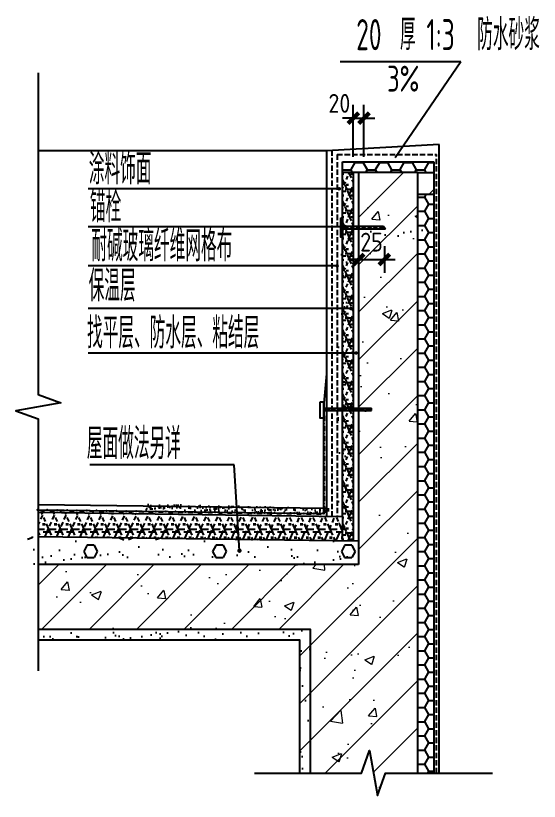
# Model space of a CAD drawing. Extents: x -518115 to 790560, y -210384 to 1628073.
# Drawn here: x 409434 to 410653, y 926620 to 928448 of the extents above; entities that cross this region are included whole.
import ezdxf

# ---------------------------------------------------------------- set-up
doc = ezdxf.new("R2010")
doc.units = 0
doc.header["$LTSCALE"] = 1000
doc.header["$MEASUREMENT"] = 0
doc.linetypes.add('DASH', pattern=[0.35, 0.25, -0.1])
for name, color, linetype in [('8', 8, 'Continuous'), ('Defpoint', 7, 'Continuous'), ('DIM_LEAD', 3, 'Continuous'), ('PUB_DIM', 3, 'Continuous'), ('PUB_TEXT', 4, 'Continuous'), ('S_WALL', 140, 'Continuous')]:
    doc.layers.add(name, color=color, linetype=linetype)
doc.layers.add('PUB_HATCH', color=8, linetype='Continuous', lineweight=9)
doc.layers.add('建筑', color=30, linetype='Continuous', lineweight=25)
doc.styles.get("Standard").update_dxf_attribs({"font": 'gbenor.shx', "bigfont": 'gbcbig.shx'})
doc.styles.add('STANDARD_T3', font='gbenor.shx', dxfattribs={"bigfont": 'gbcbig.shx'})
doc.dimstyles.new('STANDARD&&50', dxfattribs={"dimtxt": 175, "dimasz": 50, "dimexe": 125, "dimexo": 150, "dimgap": 75, "dimtad": 1, "dimdec": 0, "dimzin": 0, "dimdsep": 46, "dimtxsty": 'STANDARD_T3', "dimblk": 'ARCHTICK', "dimcen": 0.09, "dimadec": 0, "dimazin": 0, "dimtfac": 1, "dimtdec": 0, "dimtix": 1, "dimtmove": 2, "dimatfit": 3, "dimfxl": 1, "dimtolj": 1, "dimtzin": 0, "dimarcsym": 0})
pattern_1 = [(37.50000000000001, (-1261018.429089556, 154233.8331740703), (-8.00015647992025, 244.7066186646712), [0, -193.04, 0, -215.9, 0, -206.375]), (7.499999999999999, (-1261018.429089556, 154233.8331740703), (224.7616415690013, 358.4125502841771), [0, -104.14, 0, -173.99, 0, -66.675]), (327.5, (-1261174.639089555, 154233.8331740703), (395.496185120729, 0.7185923392728055), [0, -63.5, 0, -228.6, 0, -298.45]), (317.5, (-1261174.639089555, 154233.8331740703), (381.7782262361486, 111.4646616286081), [0, -31.75, 0, -149.86, 0, -171.45])]
pattern_2 = [(66.422, (-124591.2599450182, 32777.9422607068), (0.2781638844145617, 200.6387864418378), [34.4, -18.218, 90.8, -18.218, 34.4, -21.84]), (113.58, (-124643.6459450182, 32777.9422607068), (-87.28921122487712, 0.001933594007702544), [34.39999999999936, -18.21799999999968, 90.89199999999873, -18.21799999999968, 34.39999999999936, -21.83999999999968]), (0, (-124643.6459450182, 32777.9422607068), (0, 200), [52.372, -34.914]), (0, (-124600.0019450169, 32957.9422607068), (0, 200), [52.372, -34.914]), (90, (-124657.4599450175, 32809.59426070657), (-87.28799999999998, 5.344671970622383e-15), [16.696, -183.304]), (90, (-124613.8159450181, 32909.59426070657), (-87.28799999999998, 5.344671970622383e-15), [16.696, -183.304]), (90, (-124577.4599450175, 32809.59426070657), (-87.28799999999998, 5.344671970622383e-15), [16.696, -183.304]), (90, (-124533.8159450181, 32909.59426070657), (-87.28799999999998, 5.344671970622383e-15), [16.696, -183.304])]
pattern_3 = [(45, (30219.66981723718, 6400.98730682116), (-220.9708691207961, 220.9708691207961), []), (49.99999999999999, (30219.66981723718, 6400.98730682116), (896.5752282509418, -78.44016872824389), [93.75, -1031.25]), (355, (30219.66981723718, 6400.98730682116), (-173.43916701625, 940.2401671250148), [75, -825]), (100.4514, (30294.38441723713, 6394.450631821062), (723.136727142527, 861.799427576192), [79.67523750000001, -876.42764]), (46.18420000000001, (30219.66981723718, 6650.98730682116), (1334.051310782055, -206.8987679112726), [140.625, -1546.875]), (96.6356, (30330.84074848716, 6633.745673071127), (1168.328381935879, 1217.647338625552), [119.51286, -1314.64125]), (351.1842, (30219.66981723718, 6650.98730682116), (1168.327431417034, 1217.648251156656), [112.5, -1237.5]), (21, (30344.66981723718, 6588.48730682116), (746.1338151480771, -503.2736133316735), [93.75, -1031.25]), (326.0000000000001, (30344.66981723718, 6588.48730682116), (304.1441649019771, 906.4375563085663), [75, -825]), (71.4514, (30406.84760848724, 6546.547799320891), (1050.278285726862, 403.1631208874405), [79.67523750000001, -876.42764]), (37.50000000000001, (30219.66981723718, 6400.98730682116), (15.19981914661334, 416.1173172891394), [0, -815, 0, -837.5, 0, -828.125]), (7.499999999999999, (30219.66981723718, 6400.98730682116), (328.8369218026858, 493.0146398529503), [0, -477.5, 0, -796.25, 0, -315.625]), (327.5, (29940.91981723718, 6400.98730682116), (667.2780452155113, -28.1935896679747), [0, -312.5, 0, -975, 0, -1293.75]), (317.5, (29815.91981723718, 6400.98730682116), (728.9827116779828, 125.1312279153972), [0, -406.25, 0, -647.5, 0, -918.75])]
pattern_4 = [(180, (-1824637.28427957, 689111.0633192398), (-600.0000000000001, -1200), [0, -1200]), (180, (-1823935.28427957, 689273.0633192398), (-600.0000000000001, -1200), [0, -1200]), (180, (-1824325.28427957, 689285.0633192398), (-600.0000000000001, -1200), [0, -1200]), (180, (-1824751.28427957, 688931.0633192398), (-600.0000000000001, -1200), [0, -1200]), (180, (-1824253.28427957, 689345.0633192398), (-600.0000000000001, -1200), [0, -1200]), (180, (-1824871.28427957, 688175.0633192398), (-600.0000000000001, -1200), [0, -1200]), (180, (-1824505.28427957, 688271.0633192398), (-600.0000000000001, -1200), [0, -1200]), (180, (-1824697.28427957, 688421.0633192398), (-600.0000000000001, -1200), [0, -1200]), (180, (-1823719.28427957, 688445.0633192398), (-600.0000000000001, -1200), [0, -1200]), (180, (-1824307.28427957, 688499.0633192398), (-600.0000000000001, -1200), [0, -1200]), (180, (-1824079.28427957, 688805.0633192398), (-600.0000000000001, -1200), [0, -1200]), (180, (-1824091.28427957, 689255.0633192398), (-600.0000000000001, -1200), [0, -1200]), (180, (-1824541.28427957, 689303.0633192398), (-600.0000000000001, -1200), [0, -1200]), (180, (-1824871.28427957, 688775.0633192398), (-600.0000000000001, -1200), [0, -1200]), (180, (-1823749.28427957, 688961.0633192398), (-600.0000000000001, -1200), [0, -1200]), (180, (-1823851.28427957, 688757.0633192398), (-600.0000000000001, -1200), [0, -1200]), (180, (-1824319.28427957, 688841.0633192398), (-600.0000000000001, -1200), [0, -1200]), (180, (-1824151.28427957, 689015.0633192398), (-600.0000000000001, -1200), [0, -1200]), (180, (-1824055.28427957, 688619.0633192398), (-600.0000000000001, -1200), [0, -1200]), (180, (-1824205.28427957, 688169.0633192398), (-600.0000000000001, -1200), [0, -1200]), (180, (-1823797.28427957, 689213.0633192398), (-600.0000000000001, -1200), [0, -1200]), (180, (-1824457.28427957, 688415.0633192398), (-600.0000000000001, -1200), [0, -1200]), (180, (-1823899.28427957, 688397.0633192398), (-600.0000000000001, -1200), [0, -1200]), (180, (-1823803.28427957, 688241.0633192398), (-600.0000000000001, -1200), [0, -1200]), (310.601294, (-1824797.569995571, 688550.7776072398), (2999.999966861969, -3600.000015739534), [52.683108, -22074.22200000001]), (198.4349488, (-1824711.85571157, 688527.9204632398), (-2999.99998893614, -1199.999991146444), [54.21048, -7535.2558]), (270, (-1824711.85571157, 688579.3490312397), (-600.0000000000002, -1200), [51.428568, -2348.5713]), (341.565051, (-1824763.28427957, 688596.4918952398), (3000.000015105215, -1199.999910544823), [54.21047999999922, -7535.2557999999]), (233.1301023, (-1824763.28427957, 688596.4918952398), (-600.0000011342404, -1199.99999943288), [57.14286, -5942.856999999999]), (315, (-1824808.99856757, 689207.9203592399), (600.0000725322861, -1199.999918790403), [48.48732, -3345.6252]), (225, (-1824740.42713557, 689207.9203592399), (-599.9999961647542, -1199.999995157935), [48.48732000000001, -3345.625200000001]), (315, (-1824774.712851571, 689242.2061592396), (600.0000725322861, -1199.999918790403), [48.48732, -3345.6252]), (225, (-1824774.712851571, 689242.2061592396), (-599.9999961647542, -1199.999995157935), [48.48732000000001, -3345.625200000001]), (296.565051, (-1824231.85575957, 688402.2061712397), (0.0001043859731711557, -2399.999934707041), [63.88765199999999, -1277.753]), (0, (-1824203.284359571, 688345.0633232398), (599.9999999999998, -1200), [68.57143199999999, -1131.4285]), (243.4349488, (-1824106.14147957, 688402.2061712397), (-5.432291000068484e-06, -2399.999988372672), [63.88765199999921, -1277.752999999977]), (296.565051, (-1824134.71287957, 688459.3490312397), (0.0001043859731711557, -2399.999934707041), [63.88765199999999, -1277.753]), (180, (-1824134.71287957, 688459.3490312397), (-600.0000000000001, -1200), [68.57143199999999, -1131.4285]), (243.4349488, (-1824203.284359571, 688459.3490312397), (-5.432291000068484e-06, -2399.999988372672), [63.88765199999921, -1277.752999999977]), (287.102728, (-1824683.284275571, 688807.9203992393), (1799.999931184908, -6000.000009680288), [77.722692, -32565.805]), (323.972626, (-1824660.427131571, 688733.6347472398), (11399.99985547618, -8399.999990492668), [77.722692, -16244.04]), (0, (-1824597.56999157, 688687.9204592397), (599.9999999999998, -1200), [74.285712, -1125.7142]), (216.0273733, (-1824460.427139571, 688733.6347472398), (-11399.99991575318, -8399.999909444388), [77.722692, -16244.04]), (251.5650511, (-1824437.569995571, 688802.2061192393), (-1800.000009240658, -5999.999989669579), [72.28063199999855, -7517.1855999999]), (287.102728, (-1824460.427139571, 688876.4918792397), (1799.999931184908, -6000.000009680288), [77.722692, -32565.805]), (323.972626, (-1824523.28427957, 688922.2061192393), (11399.99985547618, -8399.999990492668), [77.722692, -16244.04]), (180, (-1824523.28427957, 688922.2061192393), (-600.0000000000001, -1200), [74.285712, -1125.7142]), (216.0273733, (-1824597.56999157, 688922.2061192393), (-11399.99991575318, -8399.999909444388), [77.722692, -16244.04]), (251.5650511, (-1824660.427131571, 688876.4918792397), (-1800.000009240658, -5999.999989669579), [72.28063199999855, -7517.1855999999]), (330.255118, (-1824694.71284757, 688247.9204672398), (1800.000004260272, -1199.999985130039), [46.07004000000001, -9628.639200000001]), (270, (-1824654.712851571, 688270.7775992397), (-600.0000000000002, -1200), [45.714288, -2354.2855]), (209.7448813000001, (-1824654.712851571, 688270.7775992397), (-1800.000001060037, -1199.999994395642), [46.07003999999922, -9628.639199999814]), (296.565051, (-1824414.712851571, 689099.3490392398), (0.0001043859731711557, -2399.999934707041), [63.88765199999999, -1277.753]), (348.6900670000001, (-1824386.141427571, 689042.2061192393), (5400.000004006199, -1199.999969888218), [58.274508, -12179.371]), (221.1859251, (-1824283.28427957, 689070.7775192391), (-14999.99990911732, -13199.99988457683), [60.74368799999999, -25451.604]), (270, (-1824283.28427957, 689127.9204392396), (-600.0000000000002, -1200), [57.14286, -2342.857]), (318.8140740000001, (-1824328.99856757, 689167.9203992393), (14999.99973338043, -13200.0000840726), [60.74368799999999, -25451.604]), (196.6992442, (-1824328.99856757, 689167.9203992393), (-19799.99985103278, -5999.999937156128), [59.6589, -24997.075]), (240.9453959, (-1824386.141427571, 689150.7775592394), (-599.9999984077514, -1199.999989385409), [58.83217200000001, -24650.679]), (289.983106, (-1823911.85571957, 688596.4918952398), (3000.00001129986, -8399.999977770041), [66.884004, -28024.395]), (335.556045, (-1823888.99859957, 688533.6347432397), (7800.000029732115, -3599.999925205932), [69.04597199999999, -28930.263]), (204.4439547, (-1823763.28431957, 688533.6347432397), (-7800.000003890955, -3599.999982684801), [69.04597199999999, -28930.263]), (250.0168934, (-1823740.42719957, 688596.4918952398), (-3000.000009044287, -8399.999979161448), [66.884004, -28024.395]), (289.983106, (-1823763.28431957, 688659.3490352398), (3000.00001129986, -8399.999977770041), [66.884004, -28024.395]), (340.016893, (-1823826.141519571, 688682.2061792398), (3000.000001763259, -1199.999945333349), [66.884004, -13978.755]), (199.9831065, (-1823826.141519571, 688682.2061792398), (-2999.999983528817, -1199.999998096055), [66.88400399999855, -13978.7549999998]), (250.0168934, (-1823888.99859957, 688659.3490352398), (-3000.000009044287, -8399.999979161448), [66.884004, -28024.395]), (302.005383, (-1824357.56999157, 688705.0633232398), (600.0000805229398, -1199.999938741573), [53.908464, -11266.868]), (198.4349488, (-1824277.56999957, 688676.4918872397), (-2999.99998893614, -1199.999991146444), [54.21048, -7535.2558]), (270, (-1824277.56999957, 688727.9204672398), (-600.0000000000002, -1200), [51.428568, -2348.5713]), (341.565051, (-1824328.99856757, 688745.0633192398), (3000.000015105215, -1199.999910544823), [54.21047999999922, -7535.2557999999]), (234.4623222, (-1824328.99856757, 688745.0633192398), (-4199.999993914519, -5999.999991012131), [49.15614000000001, -20596.423]), (296.565051, (-1824008.99859957, 688996.4918792397), (0.0001043859731711557, -2399.999934707041), [63.88765199999999, -1277.753]), (0, (-1823980.42719957, 688939.3489592392), (599.9999999999998, -1200), [62.85714, -1137.1428]), (239.0362434, (-1823883.28431957, 688996.4918792397), (-600.0000019530631, -1199.999994175555), [66.639456, -13927.644]), (300.963756, (-1823917.56999957, 689053.6346792392), (600.0000819959287, -1199.9999448932), [66.63945599999998, -13927.64399999999]), (180, (-1823917.56999957, 689053.6346792392), (-600.0000000000001, -1200), [62.85714, -1137.1428]), (243.4349488, (-1823980.42719957, 689053.6346792392), (-5.432291000068484e-06, -2399.999988372672), [63.88765199999921, -1277.752999999977])]
pattern_5 = [(246.422, (-1824316.03427957, 688732.5633192398), (-0.3477048555182329, -250.7984830522973), [42.9999999999992, -22.7724999999996, 113.4999999999984, -22.7724999999996, 42.9999999999992, -27.2999999999996]), (293.58, (-1824250.55177957, 688732.5633192398), (109.1115140310964, -0.002416992509641542), [43, -22.7725, 113.615, -22.7725, 43, -27.3]), (180, (-1824250.55177957, 688732.5633192398), (-3.061616997868383e-14, -250), [65.465, -43.6425]), (180, (-1824305.10677957, 688507.5633192398), (-3.061616997868383e-14, -250), [65.465, -43.6425]), (270, (-1824233.28427957, 688692.9983192394), (109.11, -2.004318183824515e-14), [20.87, -229.1300000000001]), (270, (-1824287.83927957, 688567.9983192394), (109.11, -2.004318183824515e-14), [20.87, -229.1300000000001]), (270, (-1824333.28427957, 688692.9983192394), (109.11, -2.004318183824515e-14), [20.87, -229.1300000000001]), (270, (-1824387.83927957, 688567.9983192394), (109.11, -2.004318183824515e-14), [20.87, -229.1300000000001])]
pattern_6 = [(37.50000000000001, (-1829095.318917856, 646326.7066534469), (-1.889800743288245, 57.80471307039476), [0, -45.60000000000001, 0, -51, 0, -48.75]), (7.499999999999999, (-1829095.318917856, 646326.7066534469), (53.09330115803181, 84.66438195689221), [0, -24.6, 0, -41.1, 0, -15.75]), (327.5, (-1829132.218917854, 646326.7066534469), (93.42425585254486, 0.1697716061089349), [0, -15, 0, -54, 0, -70.5]), (317.5, (-1829132.218917854, 646326.7066534469), (90.1837981371688, 26.33026694802748), [0, -7.5, 0, -35.4, 0, -40.50000000000001])]
pattern_7 = [(0, (-123894.4599450175, 33418.9422607068), (114.3, 65.99112), [76.19999999999999, -152.4]), (120, (-123894.4599450175, 33418.9422607068), (-114.2999863441873, 65.99114365256138), [76.19999999999868, -152.3999999999974]), (59.99999999999999, (-123894.4599450175, 33418.9422607068), (1.36558126726527e-05, 131.9822636525613), [-152.4, 76.19999999999999])]
pattern_8 = [(0, (-123894.4599450175, 32767.9422607068), (114.3, 65.99112), [76.19999999999999, -152.4]), (120, (-123894.4599450175, 32767.9422607068), (-114.2999863441873, 65.99114365256138), [76.19999999999865, -152.3999999999973]), (59.99999999999999, (-123894.4599450175, 32767.9422607068), (1.36558126726527e-05, 131.9822636525613), [-152.4, 76.19999999999999])]
pattern_9 = [(45, (30219.66981723718, 6400.98730682116), (-220.9708691207961, 220.9708691207961), []), (49.99999999999999, (30219.66981723718, 6400.98730682116), (896.5752282509418, -78.44016872824389), [93.75, -1031.25]), (355, (30219.66981723718, 6400.98730682116), (-173.43916701625, 940.2401671250148), [75, -825]), (100.4514, (30294.38441723713, 6394.450631821295), (723.136727142527, 861.799427576192), [79.67523750000001, -876.42764]), (46.18420000000001, (30219.66981723718, 6650.98730682116), (1334.051310782055, -206.8987679112726), [140.625, -1546.875]), (96.6356, (30330.84074848716, 6633.745673071127), (1168.328381935879, 1217.647338625552), [119.51286, -1314.64125]), (351.1842, (30219.66981723718, 6650.98730682116), (1168.327431417034, 1217.648251156656), [112.5, -1237.5]), (21, (30344.66981723718, 6588.48730682116), (746.1338151480771, -503.2736133316735), [93.75, -1031.25]), (326.0000000000001, (30344.66981723718, 6588.48730682116), (304.1441649019771, 906.4375563085663), [75, -825]), (71.4514, (30406.84760848724, 6546.547799321357), (1050.278285726862, 403.1631208874405), [79.67523750000001, -876.42764]), (37.50000000000001, (30219.66981723718, 6400.98730682116), (15.19981914661334, 416.1173172891394), [0, -815, 0, -837.5, 0, -828.125]), (7.499999999999999, (30219.66981723718, 6400.98730682116), (328.8369218026858, 493.0146398529503), [0, -477.5, 0, -796.25, 0, -315.625]), (327.5, (29940.91981723718, 6400.98730682116), (667.2780452155113, -28.1935896679747), [0, -312.5, 0, -975, 0, -1293.75]), (317.5, (29815.91981723718, 6400.98730682116), (728.9827116779828, 125.1312279153972), [0, -406.25, 0, -647.5, 0, -918.75])]

# ---------------------------------------------------------------- blocks, each defined once
blk = doc.blocks.new('$LinePat$防水层1')
at = {"color": 0}
blk.add_solid([(150, 0), (450, 0), (150, -100), (450, -100)], dxfattribs=at)
at = {"layer": 'Defpoint'}
for p in [(0, 0), (600, 0)]:
    blk.add_point(p, dxfattribs=at)
blk = doc.blocks.new('_ArchTick')
at = {"color": 0, "linetype": 'ByBlock', "const_width": 0.4}
blk.add_lwpolyline([(-0.5, -0.5), (0.5, 0.5)], dxfattribs=at)
blk = doc.blocks.new('*D249')
at = {"layer": 'Defpoints', "color": 0, "transparency": 16777216}
for p in [(980154.8974481169, 1047513.433509041), (980054.8974481188, 1047003.822705235), (980154.8974481169, 1047003.822705235)]:
    blk.add_point(p, dxfattribs=at)
at = {"layer": 'PUB_DIM', "color": 0, "lineweight": -2, "transparency": 16777216}
for p, q in [((980054.8974481188, 1047153.822705235), (980054.8974481188, 1047638.433509041)), ((980154.8974481169, 1047153.822705235), (980154.8974481169, 1047638.433509041)), ((980054.8974481188, 1047513.433509041), (979954.8974481188, 1047513.433509041)), ((980054.8974481188, 1047513.433509041), (980154.8974481169, 1047513.433509041)), ((980154.8974481169, 1047513.433509041), (980254.8974481169, 1047513.433509041))]:
    blk.add_line(p, q, dxfattribs=at)
at = {"layer": 'PUB_DIM', "color": 0, "lineweight": -2, "transparency": 16777216, "xscale": 100, "yscale": 100, "zscale": 100}
blk.add_blockref('_ArchTick', (980054.8974481188, 1047513.433509041), dxfattribs=at)
at = {"layer": 'PUB_DIM', "color": 0, "lineweight": -2, "transparency": 16777216, "xscale": 100, "yscale": 100, "zscale": 100, "rotation": 180}
blk.add_blockref('_ArchTick', (980154.8974481169, 1047513.433509041), dxfattribs=at)
at = {"layer": 'PUB_DIM', "color": 0, "transparency": 16777216, "insert": (979925.5641147848, 1047650.933509041), "char_height": 175, "attachment_point": 5, "style": 'STANDARD_T3'}
blk.add_mtext('\\A1;20', dxfattribs=at)
blk = doc.blocks.new('*D250')
at = {"layer": 'Defpoints', "color": 0, "transparency": 16777216}
for p in [(980104.8974481169, 1046471.942340969), (980344.8974481169, 1046471.942340969), (980344.8974481169, 1046196.942260707)]:
    blk.add_point(p, dxfattribs=at)
at = {"layer": 'PUB_DIM', "color": 0, "lineweight": -2, "transparency": 16777216}
for p, q in [((980104.8974481169, 1046321.942340969), (980104.8974481169, 1046071.942260707)), ((980344.8974481169, 1046321.942340969), (980344.8974481169, 1046071.942260707)), ((980104.8974481169, 1046196.942260707), (980004.8974481169, 1046196.942260707)), ((980104.8974481169, 1046196.942260707), (980344.8974481169, 1046196.942260707)), ((980344.8974481169, 1046196.942260707), (980444.8974481169, 1046196.942260707))]:
    blk.add_line(p, q, dxfattribs=at)
at = {"layer": 'PUB_DIM', "color": 0, "lineweight": -2, "transparency": 16777216, "xscale": 100, "yscale": 100, "zscale": 100}
blk.add_blockref('_ArchTick', (980104.8974481169, 1046196.942260707), dxfattribs=at)
at = {"layer": 'PUB_DIM', "color": 0, "lineweight": -2, "transparency": 16777216, "xscale": 100, "yscale": 100, "zscale": 100, "rotation": 180}
blk.add_blockref('_ArchTick', (980344.8974481169, 1046196.942260707), dxfattribs=at)
at = {"layer": 'PUB_DIM', "color": 0, "transparency": 16777216, "insert": (980224.8974481169, 1046359.442260707), "char_height": 175, "attachment_point": 5, "style": 'STANDARD_T3'}
blk.add_mtext('\\A1;25', dxfattribs=at)
blk = doc.blocks.new('*D251')
at = {"layer": 'Defpoints', "color": 0, "transparency": 16777216}
for p in [(980154.8974481169, 1047513.433509042), (980054.8974481188, 1047003.822705235), (980154.8974481169, 1047003.822705235)]:
    blk.add_point(p, dxfattribs=at)
at = {"layer": 'PUB_DIM', "color": 0, "lineweight": -2, "transparency": 16777216}
for p, q in [((980054.8974481188, 1047153.822705235), (980054.8974481188, 1047638.433509042)), ((980154.8974481169, 1047153.822705235), (980154.8974481169, 1047638.433509042)), ((980054.8974481188, 1047513.433509042), (979954.8974481188, 1047513.433509042)), ((980054.8974481188, 1047513.433509042), (980154.8974481169, 1047513.433509042)), ((980154.8974481169, 1047513.433509042), (980254.8974481169, 1047513.433509042))]:
    blk.add_line(p, q, dxfattribs=at)
at = {"layer": 'PUB_DIM', "color": 0, "lineweight": -2, "transparency": 16777216, "xscale": 100, "yscale": 100, "zscale": 100}
blk.add_blockref('_ArchTick', (980054.8974481188, 1047513.433509042), dxfattribs=at)
at = {"layer": 'PUB_DIM', "color": 0, "lineweight": -2, "transparency": 16777216, "xscale": 100, "yscale": 100, "zscale": 100, "rotation": 180}
blk.add_blockref('_ArchTick', (980154.8974481169, 1047513.433509042), dxfattribs=at)
at = {"layer": 'PUB_DIM', "color": 0, "transparency": 16777216, "insert": (979925.5641147848, 1047650.933509042), "char_height": 175, "attachment_point": 5, "style": 'STANDARD_T3'}
blk.add_mtext('\\A1;20', dxfattribs=at)
blk = doc.blocks.new('*D252')
at = {"layer": 'Defpoints', "color": 0, "transparency": 16777216}
for p in [(980104.8974481169, 1046471.942340969), (980344.8974481169, 1046471.942340969), (980344.8974481169, 1046196.942260707)]:
    blk.add_point(p, dxfattribs=at)
at = {"layer": 'PUB_DIM', "color": 0, "lineweight": -2, "transparency": 16777216}
for p, q in [((980104.8974481169, 1046321.942340969), (980104.8974481169, 1046071.942260707)), ((980344.8974481169, 1046321.942340969), (980344.8974481169, 1046071.942260707)), ((980104.8974481169, 1046196.942260707), (980004.8974481169, 1046196.942260707)), ((980104.8974481169, 1046196.942260707), (980344.8974481169, 1046196.942260707)), ((980344.8974481169, 1046196.942260707), (980444.8974481169, 1046196.942260707))]:
    blk.add_line(p, q, dxfattribs=at)
at = {"layer": 'PUB_DIM', "color": 0, "lineweight": -2, "transparency": 16777216, "xscale": 100, "yscale": 100, "zscale": 100}
blk.add_blockref('_ArchTick', (980104.8974481169, 1046196.942260707), dxfattribs=at)
at = {"layer": 'PUB_DIM', "color": 0, "lineweight": -2, "transparency": 16777216, "xscale": 100, "yscale": 100, "zscale": 100, "rotation": 180}
blk.add_blockref('_ArchTick', (980344.8974481169, 1046196.942260707), dxfattribs=at)
at = {"layer": 'PUB_DIM', "color": 0, "transparency": 16777216, "insert": (980224.8974481169, 1046359.442260707), "char_height": 175, "attachment_point": 5, "style": 'STANDARD_T3'}
blk.add_mtext('\\A1;25', dxfattribs=at)
blk = doc.blocks.new('A$C0BAC42BC')
h = blk.add_hatch()
h.set_pattern_fill('HONEY', color=256, scale=48, style=0)
h.set_pattern_definition(pattern_7)
h.paths.add_polyline_path([(422.8974481169134, 4047.766275544534), (422.8974481169134, 3947.766275544534), (1272.897448118776, 3947.766275544534), (1272.897448118776, 4047.766275544534)])
h = blk.add_hatch()
h.set_pattern_fill('HONEY', color=256, scale=48, style=0)
h.set_pattern_definition(pattern_7)
h.paths.add_polyline_path([(422.8974481169134, 4047.766275544767), (422.8974481169134, 3947.766275544767), (1272.897448118776, 3947.766275544767), (1272.897448118776, 4047.766275544767)])
h = blk.add_hatch()
h.set_pattern_fill('隔热材料03', color=256, scale=400)
h.set_pattern_definition(pattern_2)
h.paths.add_polyline_path([(427.0811106357723, 519.3907643387793), (522.8974481169134, 519.3907643387793), (522.8974481187761, 3943.822705235216), (422.8974481169134, 3947.766275544534)])
h = blk.add_hatch()
h.set_pattern_fill('隔热材料03', color=256, scale=400)
h.set_pattern_definition(pattern_2)
h.paths.add_polyline_path([(427.0811106357723, 519.3907643390121), (522.8974481169134, 519.3907643390121), (522.8974481187761, 3943.822705235449), (422.8974481169134, 3947.766275544767)])
h = blk.add_hatch()
h.set_pattern_fill('HONEY', color=256, scale=48, style=0)
h.set_pattern_definition(pattern_8)
h.paths.add_polyline_path([(1272.897448118776, 3741.619568794616), (1122.897448116913, 3741.619568794616), (1122.897448116913, -1643.88592312031), (1272.897448116913, -1643.88592312031)])
h = blk.add_hatch()
h.set_pattern_fill('HONEY', color=256, scale=48, style=0)
h.set_pattern_definition(pattern_8)
h.paths.add_polyline_path([(1272.897448118776, 3741.619568794849), (1122.897448116913, 3741.619568794849), (1122.897448116913, -1643.885923120077), (1272.897448116913, -1643.885923120077)])
h = blk.add_hatch()
h.set_pattern_fill('ANSI32', color=256, scale=8, angle=-1.272221872585407e-14, style=0)
h.set_pattern_definition([(44.99999999999999, (-757400.8929159511, -466420.082004293), (-26.94076836320746, 26.94076836320747), []), (44.99999999999999, (-757382.9323959518, -466420.082004293), (-26.94076836320746, 26.94076836320747), [])])
h.paths.add_polyline_path([(823.3974481169134, 3422.442175086471), (803.1058916468173, 3446.442175086471), (422.8974481169134, 3446.442175086471), (422.8974481169134, 3422.442175086471)])
h.paths.add_polyline_path([(407.1058916468173, 3345.442175086471), (422.8974481169134, 3345.442175086471), (422.8974481169134, 3525.442175086471), (407.1058916468173, 3525.442175086471)])
h = blk.add_hatch()
h.set_pattern_fill('ANSI32', color=256, scale=8, angle=-1.272221872585407e-14, style=0)
h.set_pattern_definition([(44.99999999999999, (-757400.8929159511, -466420.0820042928), (-26.94076836320746, 26.94076836320747), []), (44.99999999999999, (-757382.9323959518, -466420.0820042928), (-26.94076836320746, 26.94076836320747), [])])
h.paths.add_polyline_path([(823.3974481169134, 3422.442175086704), (803.1058916468173, 3446.442175086704), (422.8974481169134, 3446.442175086704), (422.8974481169134, 3422.442175086704)])
h.paths.add_polyline_path([(407.1058916468173, 3345.442175086704), (422.8974481169134, 3345.442175086704), (422.8974481169134, 3525.442175086704), (407.1058916468173, 3525.442175086704)])
h = blk.add_hatch()
h.set_pattern_fill('ANSI32', color=256, scale=8, angle=-1.272221872585407e-14, style=0)
h.set_pattern_definition([(44.99999999999999, (-757575.8929159511, -468112.0930067227), (-26.94076836320746, 26.94076836320747), []), (44.99999999999999, (-757557.93239595, -468112.0930067227), (-26.94076836320746, 26.94076836320747), [])])
h.paths.add_polyline_path([(694.0231603067368, 1730.43117265671), (694.0231603067368, 1754.43117265671), (247.8974481187761, 1754.43117265671), (247.8974481187761, 1730.43117265671)])
h = blk.add_hatch()
h.set_pattern_fill('ANSI32', color=256, scale=8, angle=-1.272221872585407e-14, style=0)
h.set_pattern_definition([(44.99999999999999, (-757575.8929159511, -468112.0930067225), (-26.94076836320746, 26.94076836320747), []), (44.99999999999999, (-757557.93239595, -468112.0930067225), (-26.94076836320746, 26.94076836320747), [])])
h.paths.add_polyline_path([(694.0231603067368, 1730.431172656943), (694.0231603067368, 1754.431172656943), (247.8974481187761, 1754.431172656943), (247.8974481187761, 1730.431172656943)])
at = {"layer": '8'}
h = blk.add_hatch(dxfattribs=at)
h.set_pattern_fill('AR-SAND', color=256, scale=100, style=0)
h.set_pattern_definition(pattern_1)
h.paths.add_polyline_path([(-2460.34313367866, 396.7662755445344), (-2460.34313367866, 296.7662755445344), (472.8974481187761, 296.7662755445344), (472.8974481187761, 3296.766275544534), (1072.897448116913, 3296.766275544534), (1072.897448116913, 3292.822705235216), (1172.897448116913, 3292.822705235216), (1172.897448116913, 3428.939621763187), (372.8974481169134, 3402.953457509982), (372.8974481187761, 396.7662755445344)])
h = blk.add_hatch(dxfattribs=at)
h.set_pattern_fill('AR-SAND', color=256, scale=100, style=0)
h.set_pattern_definition(pattern_1)
h.paths.add_polyline_path([(-2460.34313367866, 396.7662755447673), (-2460.34313367866, 296.7662755447673), (472.8974481187761, 296.7662755447673), (472.8974481187761, 3296.766275544767), (1072.897448116913, 3296.766275544767), (1072.897448116913, 3292.822705235449), (1172.897448116913, 3292.822705235449), (1172.897448116913, 3428.93962176342), (372.8974481169134, 3402.953457510215), (372.8974481187761, 396.7662755447673)])
h = blk.add_hatch(dxfattribs=at)
h.set_pattern_fill('粉刷', color=256, scale=15, style=0)
h.set_pattern_definition(pattern_6)
h.paths.add_polyline_path([(-1413.581114016473, 859.796603149618), (-1413.581114018336, 809.784700883436), (322.8974481169134, 771.8933496064274), (322.8974481169134, 821.9052518735407)])
h = blk.add_hatch(dxfattribs=at)
h.set_pattern_fill('粉刷', color=256, scale=15, style=0)
h.set_pattern_definition(pattern_6)
h.paths.add_polyline_path([(-1413.581114016473, 859.7966031498509), (-1413.581114018336, 809.7847008836688), (322.8974481169134, 771.8933496066602), (322.8974481169134, 821.9052518737735)])
h = blk.add_hatch(dxfattribs=at)
h.set_pattern_fill('隔热材料03', color=256, scale=500, angle=180, style=0)
h.set_pattern_definition(pattern_5)
h.paths.add_polyline_path([(422.8974481187761, 521.4072918704478), (422.8974481169134, 746.4608520678012), (-2410.343133680522, 784.1142561611487), (-2410.343133680522, 559.060695962864)])
h = blk.add_hatch(dxfattribs=at)
h.set_pattern_fill('隔热材料03', color=256, scale=500, angle=180, style=0)
h.set_pattern_definition(pattern_5)
h.paths.add_polyline_path([(422.8974481187761, 521.4072918706806), (422.8974481169134, 746.460852068034), (-2410.343133680522, 784.1142561613815), (-2410.343133680522, 559.0606959630968)])
h = blk.add_hatch(dxfattribs=at)
h.set_pattern_fill('加气混凝土', color=256, scale=100, angle=180, style=0)
h.set_pattern_definition(pattern_4)
h.paths.add_polyline_path([(572.8974481169134, 296.7662755445344), (572.8974481169134, 520.7427982798545), (-2510.343133680522, 559.7251895534573), (-2510.343133680522, 296.7662755445344)])
h = blk.add_hatch(dxfattribs=at)
h.set_pattern_fill('加气混凝土', color=256, scale=100, angle=180, style=0)
h.set_pattern_definition(pattern_4)
h.paths.add_polyline_path([(572.8974481169134, 296.7662755447673), (572.8974481169134, 520.7427982800873), (-2510.343133680522, 559.7251895536901), (-2510.343133680522, 296.7662755447673)])
h = blk.add_hatch(dxfattribs=at)
h.set_pattern_fill('AR-SAND', color=256, scale=100, style=0)
h.set_pattern_definition([(37.50000000000001, (-2953920.173834994, -138829.8259598837), (-8.00015647992025, 244.7066186646712), [0, -193.04, 0, -215.9, 0, -206.375]), (7.499999999999999, (-2953920.173834994, -138829.8259598837), (224.7616415690013, 358.4125502841771), [0, -104.14, 0, -173.99, 0, -66.675]), (327.5, (-2954076.383834995, -138829.8259598837), (395.496185120729, 0.7185923392728055), [0, -63.5, 0, -228.6, 0, -298.45]), (317.5, (-2954076.383834995, -138829.8259598837), (381.7782262361486, 111.4646616286081), [0, -31.75, 0, -149.86, 0, -171.45])])
h.paths.add_polyline_path([(22.89744811691344, -1643.88592312031), (122.8974481169134, -1643.88592312031), (122.8974481169134, -303.2337244554656), (-2410.34313367866, -303.2337244554656), (-2410.34313367866, -403.2337244554656), (22.89744811691344, -403.2337244554656)])
h = blk.add_hatch(dxfattribs=at)
h.set_pattern_fill('AR-SAND', color=256, scale=100, style=0)
h.set_pattern_definition([(37.50000000000001, (-2953920.173834994, -138829.8259598835), (-8.00015647992025, 244.7066186646712), [0, -193.04, 0, -215.9, 0, -206.375]), (7.499999999999999, (-2953920.173834994, -138829.8259598835), (224.7616415690013, 358.4125502841771), [0, -104.14, 0, -173.99, 0, -66.675]), (327.5, (-2954076.383834995, -138829.8259598835), (395.496185120729, 0.7185923392728055), [0, -63.5, 0, -228.6, 0, -298.45]), (317.5, (-2954076.383834995, -138829.8259598835), (381.7782262361486, 111.4646616286081), [0, -31.75, 0, -149.86, 0, -171.45])])
h.paths.add_polyline_path([(22.89744811691344, -1643.885923120077), (122.8974481169134, -1643.885923120077), (122.8974481169134, -303.2337244552327), (-2410.34313367866, -303.2337244552327), (-2410.34313367866, -403.2337244552327), (22.89744811691344, -403.2337244552327)])
at = {"layer": 'PUB_HATCH'}
h = blk.add_hatch(dxfattribs=at)
h.set_pattern_fill('钢筋混凝土', color=256, scale=125, style=0)
h.set_pattern_definition(pattern_3)
h.paths.add_polyline_path([(572.8974481169134, 3947.766275544534), (572.8974481169134, 296.7662755445344), (-2410.343133680522, 296.7662755445344), (-2410.343133680522, -303.2337244554656), (22.89744811691344, -303.2337244554656), (22.89744811691344, -1643.88592312031), (570.855981759727, -1643.88592312031), (666.3981682546437, -1381.38592312031), (758.9698331262916, -1906.38592312031), (852.105981759727, -1643.88592312031), (1122.897448116913, -1643.88592312031), (1122.897448116913, 3947.766275544534)])
h = blk.add_hatch(dxfattribs=at)
h.set_pattern_fill('钢筋混凝土', color=256, scale=125, style=0)
h.set_pattern_definition(pattern_9)
h.paths.add_polyline_path([(572.8974481169134, 3947.766275544767), (572.8974481169134, 296.7662755447673), (-2410.343133680522, 296.7662755447673), (-2410.343133680522, -303.2337244552327), (22.89744811691344, -303.2337244552327), (22.89744811691344, -1643.885923120077), (570.855981759727, -1643.885923120077), (666.3981682546437, -1381.385923120077), (758.9698331262916, -1906.385923120077), (852.105981759727, -1643.885923120077), (1122.897448116913, -1643.885923120077), (1122.897448116913, 3947.766275544767)])
h = blk.add_hatch(dxfattribs=at)
h.set_pattern_fill('钢筋混凝土', color=256, scale=125, style=0)
h.set_pattern_definition(pattern_3)
h.paths.add_polyline_path([(1122.897448116913, 3947.766275544534), (1122.897448116913, 3741.619568794616), (1272.897448118776, 3741.619568794616), (1272.897448118776, 3947.766275544534)])
h = blk.add_hatch(dxfattribs=at)
h.set_pattern_fill('钢筋混凝土', color=256, scale=125, style=0)
h.set_pattern_definition(pattern_9)
h.paths.add_polyline_path([(1122.897448116913, 3947.766275544767), (1122.897448116913, 3741.619568794849), (1272.897448118776, 3741.619568794849), (1272.897448118776, 3947.766275544767)])
at = {"linetype": 'DASH', "ltscale": 0.2}
for p, q in [((322.8974481169134, 4153.953457509982), (322.8974481187761, 747.1253456565319)), ((322.8974481169134, 4153.953457510215), (322.8974481187761, 747.1253456567647)), ((372.8974481169134, 4114.942260706681), (372.8974481187761, 747.1253456565319)), ((372.8974481169134, 4114.942260706681), (1297.897448116913, 4114.942260706681)), ((372.8974481169134, 4114.942260706914), (372.8974481187761, 747.1253456567647)), ((372.8974481169134, 4114.942260706914), (1297.897448116913, 4114.942260706914)), ((1297.897448116913, -1643.88592312031), (1297.897448116913, 4114.942260706681)), ((1297.897448116913, -1643.885923120077), (1297.897448116913, 4114.942260706914))]:
    blk.add_line(p, q, dxfattribs=at)
for p, q in [((572.8974481169134, 3947.766275544534), (422.8974481169134, 3947.766275544534)), ((572.8974481169134, 3947.766275544767), (422.8974481169134, 3947.766275544767)), ((522.8974481169134, 3947.766275544534), (522.8974481169134, 519.3907643387793)), ((522.8974481169134, 3947.766275544767), (522.8974481169134, 519.3907643390121)), ((422.8974481169134, 3446.442175086471), (803.1058916468173, 3446.442175086471)), ((422.8974481169134, 3446.442175086704), (803.1058916468173, 3446.442175086704)), ((803.1058916468173, 3446.442175086471), (823.3974481169134, 3422.442175086471)), ((803.1058916468173, 3446.442175086704), (823.3974481169134, 3422.442175086704)), ((422.8974481169134, 3422.442175086471), (823.3974481169134, 3422.442175086471)), ((422.8974481169134, 3422.442175086704), (823.3974481169134, 3422.442175086704)), ((247.8974481187761, 1754.43117265671), (694.0231603067368, 1754.43117265671)), ((247.8974481187761, 1754.431172656943), (694.0231603067368, 1754.431172656943)), ((247.8974481187761, 1730.43117265671), (694.0231603067368, 1730.43117265671)), ((247.8974481187761, 1730.431172656943), (694.0231603067368, 1730.431172656943)), ((694.0231603067368, 1730.43117265671), (694.0231603067368, 1754.43117265671)), ((694.0231603067368, 1730.431172656943), (694.0231603067368, 1754.431172656943)), ((422.8974481169134, 745.7963584772078), (419.8552037198097, 520.7839304570807)), ((422.8974481169134, 745.7963584774407), (419.8552037198097, 520.7839304573135))]:
    blk.add_line(p, q)
blk.add_lwpolyline([(1122.897448116913, 3947.766275544534), (1272.897448118776, 3947.766275544534), (1272.897448118776, 3741.619568794616), (1122.897448116913, 3741.619568794616)], close=True)
for points in [[(407.1058916468173, 3525.442175086471), (422.8974481169134, 3525.442175086471), (422.8974481169134, 3345.442175086471), (407.1058916468173, 3345.442175086471), (407.1058916468173, 3525.442175086471)], [(407.1058916468173, 3525.442175086704), (422.8974481169134, 3525.442175086704), (422.8974481169134, 3345.442175086704), (407.1058916468173, 3345.442175086704), (407.1058916468173, 3525.442175086704)], [(215.8974481187761, 1813.93117265671), (247.8974481187761, 1813.93117265671), (247.8974481187761, 1660.43117265671), (215.8974481187761, 1660.43117265671), (215.8974481187761, 1813.93117265671)], [(215.8974481187761, 1813.931172656943), (247.8974481187761, 1813.931172656943), (247.8974481187761, 1660.431172656943), (215.8974481187761, 1660.431172656943), (215.8974481187761, 1813.931172656943)]]:
    blk.add_lwpolyline(points)
at = {"const_width": 8}
for points in [[(247.8974481187761, 1758.43117265671), (247.8974481187761, 1726.43117265671)], [(247.8974481187761, 1758.431172656943), (247.8974481187761, 1726.431172656943)]]:
    blk.add_lwpolyline(points, dxfattribs=at)
at = {"layer": 'DIM_LEAD'}
for p, q in [((400.9490865543485, 4981.21640222508), (1525.949086554348, 4981.21640222508)), ((400.9490865543485, 4981.216402225313), (1525.949086554348, 4981.216402225313)), ((913.040160914883, 4086.942262476194), (1525.949086554348, 4981.21640222508)), ((913.040160914883, 4086.942262476427), (1525.949086554348, 4981.216402225313)), ((407.8974481169134, 3795.56102780893), (-1946.627525525168, 3795.56102780893)), ((407.8974481169134, 3795.561027809163), (-1946.627525525168, 3795.561027809163)), ((410.7638247068971, 3441.942201901111), (-1946.627525525168, 3441.942201901111)), ((410.7638247068971, 3441.942201901344), (-1946.627525525168, 3441.942201901344)), ((372.8974481169134, 3077.942185487482), (-1946.627525525168, 3077.942185487482)), ((372.8974481169134, 3077.942185487715), (-1946.627525525168, 3077.942185487715)), ((-875.5310841482133, 3077.942185487482), (-1597.242742357776, 3077.942185487482)), ((-875.5310841482133, 3077.942185487715), (-1597.242742357776, 3077.942185487715)), ((-421.5310841482133, 2680.442185487482), (-1946.627525525168, 2680.442185487482)), ((-421.5310841482133, 2680.442185487715), (-1946.627525525168, 2680.442185487715)), ((500.7468033824116, 2680.442185487482), (-421.5310841482133, 2680.442185487482)), ((500.7468033824116, 2680.442185487715), (-421.5310841482133, 2680.442185487715)), ((548.9310885965824, 2266.939470909419), (-1946.627525525168, 2266.939470909419)), ((-1708.031185686588, 2266.939470909419), (-1946.627525525168, 2266.939470909419)), ((548.9310885965824, 2266.939470909652), (-1946.627525525168, 2266.939470909652)), ((-1708.031185686588, 2266.939470909652), (-1946.627525525168, 2266.939470909652)), ((-586.9663584679365, 1226.45269621897), (-1930.623562004417, 1226.45269621897)), ((-586.9663584679365, 1226.452696219203), (-1930.623562004417, 1226.452696219203)), ((-536.9663584679365, 426.2822571051074), (-586.9663584679365, 1226.45269621897)), ((-536.9663584679365, 426.2822571053402), (-586.9663584679365, 1226.452696219203))]:
    blk.add_line(p, q, dxfattribs=at)
for points, const_width in [([(399.3974481169134, 3795.56102780893, 1), (383.3974481169134, 3795.56102780893, 1)], 16), ([(399.3974481169134, 3795.561027809163, 1), (383.3974481169134, 3795.561027809163, 1)], 16), ([(418.7638247068971, 3441.942201901111, 1), (402.7638247068971, 3441.942201901111, 1)], 16), ([(418.7638247068971, 3441.942201901344, 1), (402.7638247068971, 3441.942201901344, 1)], 16), ([(381.0400549825281, 3077.942185487482, 1), (365.0400549825281, 3077.942185487482, 1)], 16), ([(381.0400549825281, 3077.942185487715, 1), (365.0400549825281, 3077.942185487715, 1)], 16), ([(508.7468033824116, 2680.442185487482, 1), (492.7468033824116, 2680.442185487482, 1)], 16), ([(508.7468033824116, 2680.442185487715, 1), (492.7468033824116, 2680.442185487715, 1)], 16), ([(556.9310885965824, 2266.939470909419, 1), (540.9310885965824, 2266.939470909419, 1)], 16), ([(556.9310885965824, 2266.939470909652, 1), (540.9310885965824, 2266.939470909652, 1)], 16), ([(-536.7131947278976, 416.2854622126324, 1), (-537.2195222079754, 436.2790519975824, 1)], 20), ([(-536.7131947278976, 416.2854622128652, 1), (-537.2195222079754, 436.2790519978153, 1)], 20)]:
    blk.add_lwpolyline(points, format="xyb", close=True, dxfattribs=dict(at, const_width=const_width))
at = {"layer": 'PUB_DIM'}
for points in [[(-2410.343133680522, 4876.757717037457), (-2410.343133680522, 1879.510665872949), (-2200.343133680522, 1803.07691667683), (-2620.343133680522, 1729.019584779511), (-2410.343133680522, 1654.510665872949), (-2410.343133680522, -691.7363852915587)], [(-2410.343133680522, 4876.75771703769), (-2410.343133680522, 1879.510665873182), (-2200.343133680522, 1803.076916677062), (-2620.343133680522, 1729.019584779744), (-2410.343133680522, 1654.510665873182), (-2410.343133680522, -691.7363852913259)], [(-396.872908230871, -1643.88592312031), (598.980981759727, -1643.88592312031), (675.4147309549153, -1433.88592312031), (749.4720628522336, -1853.88592312031), (823.980981759727, -1643.88592312031), (1819.834871748462, -1643.88592312031)], [(-396.872908230871, -1643.885923120077), (598.980981759727, -1643.885923120077), (675.4147309549153, -1433.885923120077), (749.4720628522336, -1853.885923120077), (823.980981759727, -1643.885923120077), (1819.834871748462, -1643.885923120077)]]:
    blk.add_lwpolyline(points, dxfattribs=at)
for points in [[(826.7959794234484, 4805.383361320826, 0, 0, 0), (435.3707926180214, 4771.747454252909, 64.00000000000001, 0, 0), (196.2520299423486, 4751.199526448618, 0, 0, 0)], [(826.7959794234484, 4805.383361321059, 0, 0, 0), (435.3707926180214, 4771.747454253142, 64.00000000000001, 0, 0), (196.2520299423486, 4751.199526448851, 0, 0, 0)]]:
    blk.add_lwpolyline(points, format="xyseb", dxfattribs=at)
at = {"layer": 'S_WALL'}
for p, q in [((1122.897448116913, 3947.766275544534), (572.8974481169134, 3947.766275544534)), ((572.8974481169134, 3947.766275544534), (572.8974481169134, 296.7662755445344)), ((1122.897448116913, 3947.766275544767), (572.8974481169134, 3947.766275544767)), ((572.8974481169134, 3947.766275544767), (572.8974481169134, 296.7662755447673)), ((1122.897448116913, 2046.766275544534), (1122.897448116913, 3741.619568794616)), ((1122.897448116913, 2046.766275544767), (1122.897448116913, 3741.619568794849)), ((1122.897448116913, -1643.88592312031), (1122.897448116913, 2046.766275544534)), ((1122.897448116913, -1643.885923120077), (1122.897448116913, 2046.766275544767)), ((572.8974481169134, 296.7662755445344), (-2410.343133680522, 296.7662755445344)), ((572.8974481169134, 296.7662755447673), (-2410.343133680522, 296.7662755447673))]:
    blk.add_line(p, q, dxfattribs=at)
for points in [[(1122.897448116913, 3947.766275544534), (1272.897448118776, 3947.766275544534), (1272.897448118776, 3741.619568794616), (1122.897448116913, 3741.619568794616)], [(1122.897448116913, 3947.766275544767), (1272.897448118776, 3947.766275544767), (1272.897448118776, 3741.619568794849), (1122.897448116913, 3741.619568794849)], [(-2410.343133680522, -303.2337244554656), (122.8974481169134, -303.2337244554656), (122.8974481169134, -1643.88592312031)], [(-2410.343133680522, -303.2337244552327), (122.8974481169134, -303.2337244552327), (122.8974481169134, -1643.885923120077)]]:
    blk.add_lwpolyline(points, dxfattribs=at)
at = {"layer": '建筑'}
for p, q in [((1322.897448115051, 4208.770148635725), (272.8974481169134, 4147.766275544534)), ((1322.897448115051, 4208.770148635958), (272.8974481169134, 4147.766275544767)), ((1322.897448116913, -1643.88592312031), (1322.897448115051, 4208.770148635725)), ((1322.897448116913, -1643.885923120077), (1322.897448115051, 4208.770148635958)), ((272.8974481169134, 4147.766275544534), (-2410.343133680522, 4147.766275544534)), ((272.8974481169134, 4147.766275544767), (-2410.343133680522, 4147.766275544767)), ((272.8974481169134, 4147.766275544534), (272.8974481187761, 747.1253456565319)), ((272.8974481169134, 4147.766275544767), (272.8974481187761, 747.1253456567647)), ((422.8974481169134, 745.7963584772078), (422.8974481169134, 4047.766275544534)), ((422.8974481169134, 4047.766275544534), (1272.897448118776, 4047.766275544534)), ((422.8974481169134, 745.7963584774407), (422.8974481169134, 4047.766275544767)), ((422.8974481169134, 4047.766275544767), (1272.897448118776, 4047.766275544767)), ((1272.897448118776, 4047.766275544534), (1272.897448118776, -1643.88592312031)), ((1272.897448118776, 4047.766275544767), (1272.897448118776, -1643.885923120077)), ((272.8974481187761, 2071.968710916), (247.8974481187761, 1798.784900812316)), ((272.8974481187761, 2071.968710916233), (247.8974481187761, 1798.784900812549)), ((-2410.343133680522, 784.1027327793417), (422.8974481169134, 745.7963584772078)), ((-2410.343133680522, 784.1027327795746), (422.8974481169134, 745.7963584774407))]:
    blk.add_line(p, q, dxfattribs=at)
for points in [[(-2410.343133680522, 806.8277662134496), (247.8974481187761, 771.8933496064274), (247.8974481187761, 1798.784900814178)], [(-2410.343133680522, 806.8277662136825), (247.8974481187761, 771.8933496066602), (247.8974481187761, 1798.784900814411)], [(-2410.343133680522, 857.8253133696271), (272.8974481187761, 822.5623484662501)], [(-2410.343133680522, 857.8253133698599), (272.8974481187761, 822.562348466483)], [(-2410.343133680522, 559.0491725819884), (572.8974481169134, 518.7147473682417)], [(-2410.343133680522, 559.0491725822212), (572.8974481169134, 518.7147473684745)], [(-2410.343133680522, -403.2337244554656), (22.89744811691344, -403.2337244554656), (22.89744811691344, -1643.88592312031)], [(-2410.343133680522, -403.2337244552327), (22.89744811691344, -403.2337244552327), (22.89744811691344, -1643.885923120077)]]:
    blk.add_lwpolyline(points, dxfattribs=at)
at = {"layer": '建筑', "yscale": 0.1500000000014552, "zscale": 0.15}
for p, xscale, rotation in [((247.8974481187761, 1612.077346045407), 0.1555896289719385, 90), ((247.8974481187761, 1612.07734604564), 0.1555896289719385, 90), ((247.8974481187761, 1518.723568662885), 0.1555896289719385, 90), ((247.8974481187761, 1518.723568663117), 0.1555896289719385, 90), ((247.8974481187761, 1425.369791281293), 0.1555896289719385, 90), ((247.8974481187761, 1425.369791281526), 0.1555896289719385, 90), ((247.8974481187761, 1332.016013899702), 0.1555896289719385, 90), ((247.8974481187761, 1332.016013899934), 0.1555896289719385, 90), ((247.8974481187761, 1238.662236517179), 0.1555896289719385, 90), ((247.8974481187761, 1238.662236517412), 0.1555896289719385, 90), ((247.8974481187761, 1145.308459134656), 0.1555896289719385, 90), ((247.8974481187761, 1145.308459134889), 0.1555896289719385, 90), ((247.8974481187761, 1051.954681753065), 0.1555896289719385, 90), ((247.8974481187761, 1051.954681753297), 0.1555896289719385, 90), ((247.8974481187761, 958.600904371473), 0.1555896289719385, 90), ((247.8974481187761, 958.6009043717058), 0.1555896289719385, 90), ((247.8974481187761, 865.2471269889502), 0.1555896289719385, 90), ((247.8974481187761, 865.247126989183), 0.1555896289719385, 90), ((-2418.401780953631, 806.9336724075256), 0.1532488199899347, 359.2470661149957), ((-2418.401780953631, 806.9336724077584), 0.1532488199899347, 359.2470661149957), ((-2326.460428226739, 805.72538541432), 0.1532488199899347, 359.2470661149957), ((-2326.460428226739, 805.7253854145529), 0.1532488199899347, 359.2470661149957), ((-2234.519075499848, 804.5170984211145), 0.1532488199899347, 359.2470661149957), ((-2234.519075499848, 804.5170984213473), 0.1532488199899347, 359.2470661149957), ((247.8974481187761, 771.8933496064274), 0.1555896289719385, 90), ((247.8974481187761, 771.8933496066602), 0.1555896289719385, 90), ((-2142.577722772956, 803.308811427909), 0.1532488199899347, 359.2470661149957), ((-2142.577722772956, 803.3088114281418), 0.1532488199899347, 359.2470661149957), ((-2050.636370047927, 802.1005244347034), 0.1532488199899347, 359.2470661149957), ((-2050.636370047927, 802.1005244349362), 0.1532488199899347, 359.2470661149957), ((-1958.695017321035, 800.8922374414979), 0.1532488199899347, 359.2470661149957), ((-1958.695017321035, 800.8922374417307), 0.1532488199899347, 359.2470661149957), ((-1866.753664594144, 799.6839504482923), 0.1532488199899347, 359.2470661149957), ((-1866.753664594144, 799.6839504485251), 0.1532488199899347, 359.2470661149957), ((-1774.812311867252, 798.4756634550868), 0.1532488199899347, 359.2470661149957), ((-1774.812311867252, 798.4756634553196), 0.1532488199899347, 359.2470661149957), ((-1682.87095914036, 797.2673764618812), 0.1532488199899347, 359.2470661149957), ((-1682.87095914036, 797.267376462114), 0.1532488199899347, 359.2470661149957), ((-1590.929606413469, 796.0590894686757), 0.1532488199899347, 359.2470661149957), ((-1590.929606413469, 796.0590894689085), 0.1532488199899347, 359.2470661149957), ((-1498.988253686577, 794.8508024764014), 0.1532488199899347, 359.2470661149957), ((-1498.988253686577, 794.8508024766343), 0.1532488199899347, 359.2470661149957), ((-1407.046900961548, 793.6425154831959), 0.1532488199899347, 359.2470661149957), ((-1407.046900961548, 793.6425154834287), 0.1532488199899347, 359.2470661149957), ((-1315.105548234656, 792.4342284899903), 0.1532488199899347, 359.2470661149957), ((-1315.105548234656, 792.4342284902232), 0.1532488199899347, 359.2470661149957), ((-1223.164195507765, 791.2259414967848), 0.1532488199899347, 359.2470661149957), ((-1223.164195507765, 791.2259414970176), 0.1532488199899347, 359.2470661149957), ((-1131.222842780873, 790.0176545035793), 0.1532488199899347, 359.2470661149957), ((-1131.222842780873, 790.0176545038121), 0.1532488199899347, 359.2470661149957), ((-1039.281490053982, 788.8093675103737), 0.1532488199899347, 359.2470661149957), ((-1039.281490053982, 788.8093675106065), 0.1532488199899347, 359.2470661149957), ((-947.3401373270899, 787.6010805171682), 0.1532488199899347, 359.2470661149957), ((-947.3401373270899, 787.601080517401), 0.1532488199899347, 359.2470661149957), ((-855.3987846020609, 786.3927935248939), 0.1532488199899347, 359.2470661149957), ((-855.3987846020609, 786.3927935251268), 0.1532488199899347, 359.2470661149957), ((-763.4574318751693, 785.1845065316884), 0.1532488199899347, 359.2470661149957), ((-763.4574318751693, 785.1845065319212), 0.1532488199899347, 359.2470661149957), ((-671.5160791482776, 783.9762195384828), 0.1532488199899347, 359.2470661149957), ((-671.5160791482776, 783.9762195387157), 0.1532488199899347, 359.2470661149957), ((-579.574726421386, 782.7679325452773), 0.1532488199899347, 359.2470661149957), ((-579.574726421386, 782.7679325455101), 0.1532488199899347, 359.2470661149957), ((-487.6333736944944, 781.5596455520717), 0.1532488199899347, 359.2470661149957), ((-487.6333736944944, 781.5596455523046), 0.1532488199899347, 359.2470661149957), ((-395.6920209676027, 780.3513585588662), 0.1532488199899347, 359.2470661149957), ((-395.6920209676027, 780.351358559099), 0.1532488199899347, 359.2470661149957), ((-303.7506682407111, 779.1430715656606), 0.1532488199899347, 359.2470661149957), ((-303.7506682407111, 779.1430715658935), 0.1532488199899347, 359.2470661149957), ((-211.8093155156821, 777.9347845724551), 0.1532488199899347, 359.2470661149957), ((-211.8093155156821, 777.9347845726879), 0.1532488199899347, 359.2470661149957), ((-119.8679627887905, 776.7264975792496), 0.1532488199899347, 359.2470661149957), ((-119.8679627887905, 776.7264975794824), 0.1532488199899347, 359.2470661149957), ((-27.92661006189883, 775.518210586044), 0.1532488199899347, 359.2470661149957), ((-27.92661006189883, 775.5182105862768), 0.1532488199899347, 359.2470661149957), ((64.01474266499281, 774.3099235928385), 0.1532488199899347, 359.2470661149957), ((64.01474266499281, 774.3099235930713), 0.1532488199899347, 359.2470661149957), ((155.9560953918844, 773.1016365996329), 0.1532488199899347, 359.2470661149957), ((155.9560953918844, 773.1016365998657), 0.1532488199899347, 359.2470661149957)]:
    blk.add_blockref('$LinePat$防水层1', p, dxfattribs=dict(at, xscale=xscale, rotation=rotation))
at = {"layer": 'PUB_TEXT'}
for s, height, width, p in [('20', 289.3617021276602, 0.7, (550.2104320321232, 5086.21640222508)), ('20', 289.3617021276602, 0.7, (550.2104320321232, 5086.216402225313)), ('厚', 289.3617021276602, 0.7, (958.5437653660774, 5086.21640222508)), ('厚', 289.3617021276602, 0.7, (958.5437653660774, 5086.216402225313)), ('1:3', 289.3617021276602, 0.7, (1204.288446215913, 5086.21640222508)), ('1:3', 289.3617021276602, 0.7, (1204.288446215913, 5086.216402225313)), ('防水砂浆', 289.3617021276602, 0.7, (1677.194898162037, 5086.21640222508)), ('防水砂浆', 289.3617021276602, 0.7, (1677.194898162037, 5086.216402225313)), ('3%', 241.1347517730497, 0.8, (838.5403750054538, 4700.284466258134)), ('3%', 241.1347517730497, 0.8, (838.5403750054538, 4700.284466258367)), ('涂料饰面', 289.3617021276602, 0.7, (-1939.652935378253, 3837.56102780893)), ('涂料饰面', 289.3617021276602, 0.7, (-1939.652935378253, 3837.561027809163)), ('锚栓', 289.3617021276602, 0.7, (-1929.249222591519, 3483.942201901111)), ('锚栓', 289.3617021276602, 0.7, (-1929.249222591519, 3483.942201901344)), ('耐碱玻璃纤维网格布', 289.3617021276602, 0.7, (-1915.89694762975, 3119.942185487482)), ('耐碱玻璃纤维网格布', 289.3617021276602, 0.7, (-1915.89694762975, 3119.942185487715)), ('保温层', 289.3617021276602, 0.7, (-1940.775506770238, 2747.942185487482)), ('保温层', 289.3617021276602, 0.7, (-1940.775506770238, 2747.942185487715)), ('找平层、防水层、粘结层', 289.3617021276602, 0.7, (-1955.886641884223, 2308.939470909419)), ('找平层、防水层、粘结层', 289.3617021276602, 0.7, (-1955.886641884223, 2308.939470909652)), ('屋面做法另详', 289.3617021276602, 0.7, (-1957.857495397329, 1278.95269621897)), ('屋面做法另详', 289.3617021276602, 0.7, (-1957.857495397329, 1278.952696219203))]:
    blk.add_text(s, height=height, dxfattribs=dict(at, width=width)).set_placement(p)
at = {"layer": 'PUB_DIM'}
for base, p1, p2, picture, middle in [((622.8974481169134, 4453.433509041439), (522.8974481187761, 3943.822705235216), (622.8974481169134, 3943.822705235216), '*D249', (393.5641147848219, 4590.933509041439)), ((622.8974481169134, 4453.433509041672), (522.8974481187761, 3943.822705235449), (622.8974481169134, 3943.822705235449), '*D251', (393.5641147848219, 4590.933509041672))]:
    dim = blk.add_linear_dim(base=base, p1=p1, p2=p2, angle=0, text='20', dimstyle='STANDARD&&50', override={"dimasz": 100}, dxfattribs=at)
    dim.commit()
    dim.dimension.update_dxf_attribs({"geometry": picture, "text_midpoint": middle, "dimtype": 129, "insert": (-979532, -1043060)})
for p1, p2, distance, picture, middle in [((572.8974481169134, 3411.942340968992), (812.8974481169134, 3411.942340968992), -275.0000802623113, '*D250', (692.8974481169134, 3299.442260706681)), ((572.8974481169134, 3411.942340969224), (812.8974481169134, 3411.942340969224), -275.0000802623099, '*D252', (692.8974481169134, 3299.442260706914))]:
    dim = blk.add_aligned_dim(p1=p1, p2=p2, distance=distance, text='25', dimstyle='STANDARD&&50', override={"dimasz": 100}, dxfattribs=at)
    dim.commit()
    dim.dimension.update_dxf_attribs({"geometry": picture, "text_midpoint": middle, "insert": (-979532, -1043060)})

msp = doc.modelspace()

# ---------------------------------------------------------------- block references
at = {"xscale": 0.25, "yscale": 0.25, "zscale": 0.25}
msp.add_blockref('A$C0BAC42BC', (410089.167048956, 927096.2248175723), dxfattribs=at)

doc.saveas('drawing.dxf')
